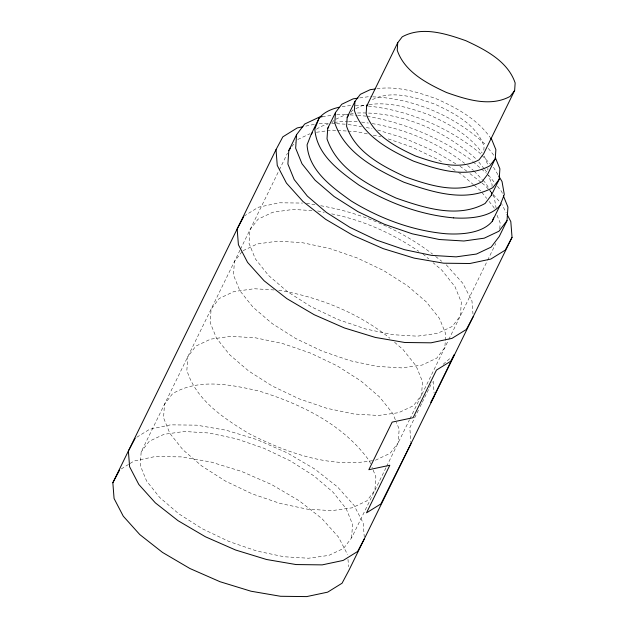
<?xml version="1.0" encoding="UTF-8"?>
<svg xmlns="http://www.w3.org/2000/svg" width="628" height="628" viewBox="0 0 628 628"><rect width="100%" height="100%" fill="white"/><g stroke="black" fill="none" stroke-linecap="round" stroke-linejoin="round"><path stroke-width="0.47" stroke-dasharray="3.14 2.35" d="M240.029 250.085L141.167 451.877L140.248 465.411L146.567 480.954L159.677 497.439L178.705 513.751L202.342 528.776L228.984 541.493L256.813 551.031L283.927 556.738L308.489 558.229L328.813 555.403L343.524 548.456L351.617 537.851L386.149 467.35M351.617 537.851L352.536 524.317L346.224 508.774L333.107 492.281L314.079 475.969L290.442 460.944L263.799 448.227L235.971 438.689L208.857 432.982L184.294 431.491L163.971 434.317L149.26 441.272L141.167 451.877M483.827 150.171L484.078 146.41C476.738 124.682 454.287 113.197 434.78 104.146C414.912 97.152 391.001 89.388 371.148 100.276M487.799 170.062L487.917 168.257M491.999 186.595L492.124 184.679L488.27 175.181M499.778 228.749L500.171 222.948L497.015 215.176M240.461 249.206L278.879 170.777M279.311 169.898L287.514 153.154M386.581 466.471L409.464 419.771M409.896 418.892L448.314 340.462M448.745 339.583L487.163 261.154M487.595 260.275L495.798 243.531M418.429 410.163L409.794 427.786L410.955 442.63M420.156 406.638L421.883 403.113M422.314 402.234L432.245 381.965M291.753 146.646L295.184 142.156M331.851 122.939L334.025 120.089M241.937 251.687L234.417 261.538L233.498 275.072L239.81 290.615L252.927 307.108L271.948 323.42L295.592 338.445L322.227 351.162L350.055 360.692L377.169 366.407L401.732 367.898L422.055 365.072L436.766 358.117L444.86 347.512L445.778 333.978L439.467 318.435L426.349 301.95L407.321 285.63L383.684 270.605L357.042 257.896L329.221 248.358L302.099 242.644L277.545 241.152L257.213 243.978L242.502 250.933M351.013 112.247L352.583 110.183L355.04 109.029M443.125 364.35L451.281 357.332M243.978 216.158L258.367 207.24L279.35 202.789L302.594 203.072M136.786 437.229L149.582 429.301L170.565 424.842L196.721 425.164L226.261 430.235L257.166 439.702L287.341 452.937L314.73 469.03L337.456 486.873L353.98 505.273L363.172 522.951L364.256 536.869M121.251 468.951L129.242 463.99M130.043 463.495L134.039 461.023L155.022 456.564L181.178 456.886L210.718 461.957L241.623 471.432L271.806 484.659L299.187 500.752L321.921 518.602L338.437 536.995L347.629 554.673M355.856 108.636L362.395 105.551L368.204 104.743M335.784 119.257L345.463 114.681L349.184 114.17M297.766 139.494L309.879 133.772M375.434 460.238L390.145 453.283L398.238 442.677L399.157 429.144L396.354 422.236M305.805 126.11L314.385 124.289M376.941 88.744C397.304 85.753 417.753 92.057 436.719 98.965C456.674 107.875 476.95 118.959 489.911 137.124M359.742 97.921L369.044 96.626L371.909 96.798M369.17 104.609C389.533 101.61 409.982 107.914 428.948 114.822C448.902 123.74 469.179 134.816 482.147 152.989M322.282 116.69L332.926 115.207M336.804 114.665L339.709 114.265L349.152 114.838M350.118 114.037L353.831 113.519M357.552 113.001C400.947 111.588 444.334 130.192 476.275 159.135M316.449 132.28L326.128 130.93M327.094 130.797L331.937 130.129L336.655 130.412M372.53 460.638C329.779 468.402 286.651 452.725 248.971 433.61C223.725 418.279 195.881 400.052 186.869 370.237L187.796 356.704L195.881 346.099L210.592 339.151L230.923 336.325L255.478 337.817L282.592 343.524L310.42 353.062L337.063 365.779L360.7 380.804L379.728 397.116L392.845 413.601L396.001 421.372M319.173 123.488L327.887 123.598M331.765 123.645L335.635 123.692M336.608 123.708L347.213 124.289M372.867 96.853C414.08 98.47 454.554 115.984 484.785 143.906L485.986 145.413M350.094 114.893L356.704 115.301M357.654 115.356L366.132 116.149M337.605 130.467L347.049 131.04M347.99 131.103L356.492 131.621L367.718 133.984M311.975 210.576L293.08 209.43L272.756 212.256L258.045 219.211L249.952 229.817L249.033 243.35L255.353 258.893L268.462 275.378L287.491 291.698L311.127 306.723L337.77 319.432L365.598 328.97L392.712 334.685L417.275 336.176L437.598 333.35L452.309 326.395L460.403 315.79L461.321 302.256L455.01 286.713L441.892 270.221L433.108 262.692M274.067 289.948L254.23 288.739L233.906 291.565L219.196 298.52L211.102 309.125L210.184 322.659L216.495 338.202L229.613 354.687L248.641 370.999L272.277 386.032L298.92 398.741L326.748 408.279L353.862 413.985L378.417 415.477L398.749 412.651L413.46 405.704L421.545 395.098L422.471 381.565L416.152 366.022L403.035 349.529L393.528 341.373M368.361 106.077C408.773 110.308 447.654 127.005 479.203 152.51L481.244 154.614M361.555 122.075L368.33 123.049M372.2 123.598C405.515 128.991 437.779 142.76 464.587 163.304M348.163 124.454L361.508 126.746M366.273 127.562L371.988 128.544M306.456 203.268L315.986 204.901M320.751 205.725C361.022 212.664 400.083 229.33 432.606 254.105M367.066 116.345C403.89 122.436 438.941 137.391 469.485 158.743L472.413 161.255M373.322 135.161L380.804 136.739M317.642 210.922L324.189 212.303M331.67 213.873C362.874 220.09 392.539 233.443 418.79 251.318M278.793 290.23C318.843 297.075 358.109 312.611 389.862 338.233M377.64 130.02L404.801 138.341L434.984 151.576L455.92 163.877M388.245 138.914L411.434 146.866L438.077 159.575L442.968 162.683M459.947 166.239L466.91 171.232M447.858 165.792L455.198 170.463M458.456 172.535L461.713 174.608L473.426 184.64M467.632 165.556L473.473 170.471M469.94 173.611L481.307 182.536M482.069 183.133L485.099 185.511L488.906 189.758M435.636 256.491L441.696 261.248M473.143 161.883L486.315 173.171M474.156 185.268L480.742 190.92M422.864 253.908L428.72 258.932M481.927 155.312L490.083 163.72M474.156 171.177L482.312 179.577M482.995 180.283L485.711 183.086L489.518 189.452M489.542 190.465L501.615 203.904L506.215 212.751M446.241 264.82L462.765 283.212L471.958 300.898L472.97 313.882M488.38 148.436L494.385 155.98M478.811 162.032L484.212 168.822M484.816 169.576L486.614 171.837M488.513 175.055L494.471 182.552M497.455 186.296L501.631 191.548L503.028 195.002M481.935 192.419L486.7 198.417M489.086 201.407L493.859 207.405L494.558 209.132M493.482 167.221L498.24 175.188M489.989 190.253L492.368 194.233M492.847 195.033L494.267 197.42L496.363 209.477M484.243 156.05L487.752 164.685M370.583 463.778L369.531 461.188C343.634 424.528 301.063 404.118 259.286 391.111C231.183 384.626 198.88 378.017 172.574 393.685L164.481 404.291L163.563 417.824L169.874 433.367L182.991 449.852L202.02 466.172L225.656 481.197L252.299 493.914L280.119 503.444L307.241 509.159L331.796 510.65L352.127 507.824L366.838 500.869L374.924 490.264L375.842 476.731L371.988 467.232M433.179 381.133L434.121 393.191M347.99 559.312L348.571 566.739M316.512 129.242A130.561 52.273 26.1 0 1 328.46 123.834M334.332 122.507A130.561 52.273 26.1 0 1 347.559 121.29M348.532 121.275A130.561 52.273 26.1 0 1 357.685 121.518M342.103 106.65A130.561 52.273 26.1 0 1 351.507 105.575M355.33 105.426A130.561 52.273 26.1 0 1 365.449 105.661"/><path stroke-width="0.94" d="M322.282 116.69L319.377 117.091L304.666 124.046L296.581 134.651L288.809 150.508L287.891 164.041L294.202 179.584L307.32 196.077L326.34 212.39L349.984 227.415L376.619 240.131L404.448 249.669L431.562 255.376L456.124 256.868L476.448 254.042L491.159 247.087L499.252 236.481L507.024 220.624L507.942 207.091L503.381 195.865M296.581 134.651L295.655 148.184L301.974 163.727L315.091 180.212L334.112 196.525L357.756 211.55L384.391 224.267L412.219 233.804L439.333 239.511L463.896 241.003L484.219 238.177L498.93 231.23L507.024 220.624M357.882 98.18L353.234 98.824L341.797 104.232L335.501 112.475L327.73 128.34L327.015 138.867C337.291 169.293 368.73 185.37 396.033 198.048C423.727 207.711 457.459 218.811 485.114 203.456L491.41 195.206L499.182 179.349L499.896 168.822L495.335 157.597M335.501 112.475L334.787 123.002C345.062 153.428 376.494 169.505 403.804 182.183C431.499 191.846 465.23 202.946 492.886 187.591L499.182 179.349M375.002 89.019L370.167 89.686L360.354 94.326L354.961 101.391L347.19 117.255L346.577 126.275C355.385 152.353 382.334 166.137 405.735 177.002C429.576 185.386 458.267 194.704 482.092 181.641L487.485 174.568L495.257 158.711L495.869 149.684L491.661 139.322L490.499 137.862M354.961 101.391L354.349 110.418C363.157 136.496 390.106 150.273 413.507 161.137C437.347 169.529 466.039 178.847 489.864 165.776L495.257 158.711M366.658 106.171L366.14 113.692C373.479 135.42 395.938 146.905 415.438 155.956C435.306 162.95 459.217 170.714 479.07 159.826L483.568 153.931L514.646 90.487L515.156 82.967C507.824 61.238 485.365 49.753 465.866 40.702C445.998 33.708 422.087 25.944 402.234 36.832L397.736 42.728L366.658 106.171L367.655 104.86M397.736 42.728L397.226 50.24C404.565 71.977 427.016 83.461 446.524 92.512C466.392 99.499 490.295 107.27 510.156 96.382L514.646 90.487M491.41 195.206L491.536 193.291M339.089 107.247A130.561 52.273 26.1 0 0 319.048 118.245L311.268 134.109L307.068 144.864C308.717 170.596 331.976 187.23 351.185 200.976C379.916 218.575 412.227 230.696 445.911 233.749A130.561 52.273 26.1 0 0 492.328 221.158L500.1 205.301L504.3 194.547L502.039 181.555L498.71 175.981M319.04 118.245L314.84 128.999C316.481 154.739 339.748 171.366 358.957 185.111C387.688 202.711 419.999 214.839 453.683 217.885M492.328 221.166L493.608 217.892M507.047 214.352L510.807 221.59L512.04 237.36L348.862 570.444L342.056 583.224L327.667 592.149L306.676 596.6L280.528 596.278L250.988 591.215L220.075 581.74L189.899 568.505L162.511 552.42L139.785 534.569L123.261 516.177L114.068 498.491L112.844 482.72L276.022 149.637L282.828 136.857L297.217 127.931L302.939 126.715M243.554 216.958L237.164 228.937L238.397 244.708L247.589 262.394L264.113 280.787L286.839 298.638L314.228 314.73L344.403 327.957L375.316 337.432L404.848 342.503L431.004 342.817L451.987 338.366L466.376 329.449L473.19 316.669M131.362 445.409L128.379 450.998L129.611 466.769L138.804 484.455L155.328 502.847L178.054 520.698L205.442 536.783L235.618 550.018L266.531 559.493L296.063 564.556L322.219 564.878L343.202 560.427L357.591 551.502L364.405 538.722M131.786 444.608L135.193 438.218M112.844 482.72L119.65 469.94M512.04 237.36L505.234 250.14L490.845 259.058L469.854 263.509L443.706 263.195L414.166 258.124L383.253 248.649L353.077 235.421L325.689 219.329L302.963 201.478L286.439 183.086L277.246 165.407L276.022 149.637M434.34 395.97L430.934 402.36L454.24 354.781L450.841 361.171L436.452 370.088L413.138 417.675L392.155 422.126L368.84 469.713L389.831 465.254L366.517 512.841L380.906 503.923L411.026 443.556M288.809 150.508L290.607 148.145M327.73 128.34L328.664 127.115M347.19 117.255L348.391 115.678M311.276 134.109A130.561 52.273 26.1 0 1 312.399 132.798M500.092 205.301A130.561 52.273 26.1 0 1 453.691 217.892"/></g></svg>
